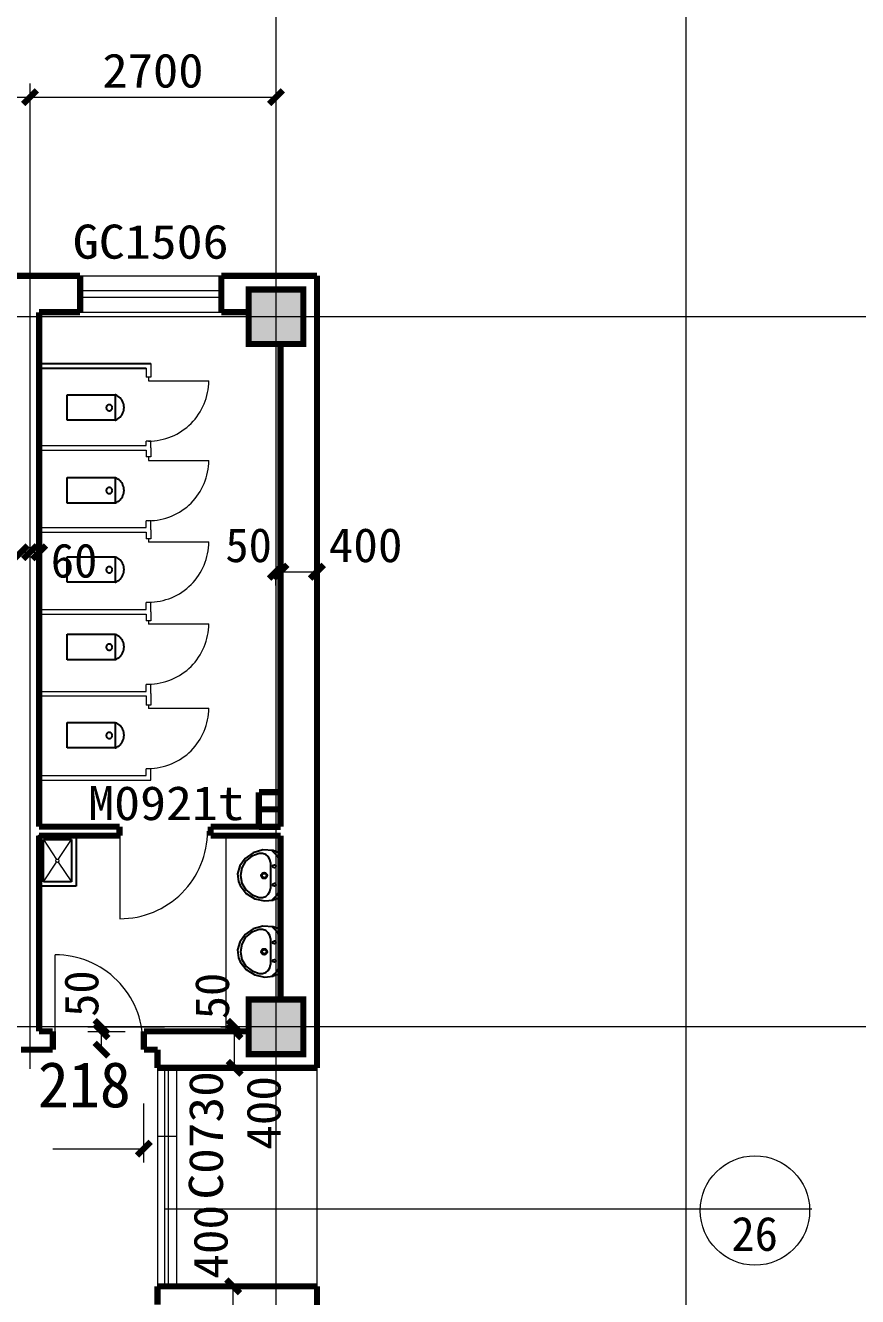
# Model space of a CAD drawing. Extents: x -307567 to 704339, y -10277 to 165507.
# Drawn here: x -26278 to -17144, y 131218 to 145180 of the extents above; entities that cross this region are included whole.
import ezdxf
from ezdxf.enums import TextEntityAlignment as Align

# ---------------------------------------------------------------- set-up
doc = ezdxf.new("R2010")
doc.units = 0
doc.header["$MEASUREMENT"] = 0
doc.layers.add('中文', color=4, linetype='CONTINUOUS')
doc.layers.add('我的', color=255, linetype='CONTINUOUS', lineweight=0)
doc.styles.get("Standard").update_dxf_attribs({"font": 'txt', "height": 3})

msp = doc.modelspace()

# ---------------------------------------------------------------- linework, layer by layer
at = {"layer": '中文', "color": 0}
for p, q in [((-26128.31296, 141465.96378), (-24903.30076, 141465.96378)), ((-26128.31296, 141415.96683), (-24953.32517, 141415.96683)), ((-25818.53513, 140843.30448), (-25818.53513, 141123.30936)), ((-25818.53513, 141123.30936), (-25294.63376, 141123.30936)), ((-25294.63376, 141123.30936), (-25294.63376, 140843.30448)), ((-25294.63376, 140843.30448), (-25818.53513, 140843.30448)), ((-25818.53513, 139933.30692), (-25818.53513, 140213.31181)), ((-25818.53513, 140213.31181), (-25294.63376, 140213.31181)), ((-25294.63376, 140213.31181), (-25294.63376, 139933.30692)), ((-25294.63376, 139933.30692), (-25818.53513, 139933.30692)), ((-25818.53513, 139063.30875), (-25818.53513, 139343.30448)), ((-25818.53513, 139343.30448), (-25294.63376, 139343.30448)), ((-25294.63376, 139343.30448), (-25294.63376, 139063.30875)), ((-25294.63376, 139063.30875), (-25818.53513, 139063.30875)), ((-25818.53513, 138213.3057), (-25818.53513, 138493.31058)), ((-25818.53513, 138493.31058), (-25294.63376, 138493.31058)), ((-25294.63376, 138493.31058), (-25294.63376, 138213.3057)), ((-25294.63376, 138213.3057), (-25818.53513, 138213.3057)), ((-25818.53513, 137243.30448), (-25818.53513, 137523.30936)), ((-25818.53513, 137523.30936), (-25294.63376, 137523.30936)), ((-25294.63376, 137523.30936), (-25294.63376, 137243.30448)), ((-25294.63376, 137243.30448), (-25818.53513, 137243.30448)), ((-26132.56101, 135724.66434), (-26132.56101, 136284.6558)), ((-26132.56101, 136284.6558), (-25722.58787, 136284.6558)), ((-25722.58787, 136284.6558), (-25722.58787, 135724.66434)), ((-26081.29148, 136238.00053), (-25773.78415, 136238.00053)), ((-26081.29148, 135771.32877), (-26081.29148, 136238.00053)), ((-25773.78415, 136238.00053), (-25773.78415, 135771.32877)), ((-23515.94724, 136058.75858), (-23572.78318, 136117.2974)), ((-23476.76267, 136085.65678), (-23560.25876, 136115.91496)), ((-23501.8115, 136024.2432), (-23501.8115, 135661.20914)), ((-23478.30076, 136083.29472), (-23478.30076, 135602.42313)), ((-23588.12742, 135985.74528), (-23588.12742, 135701.44657)), ((-25722.58787, 135724.66434), (-26132.56101, 135724.66434)), ((-25773.78415, 135771.32877), (-26081.29148, 135771.32877)), ((-23517.37546, 135625.2747), (-23577.61716, 135567.93522)), ((-23476.76267, 135601.91959), (-23560.25876, 135571.66142)), ((-23515.94724, 135222.7631), (-23572.78318, 135281.30192)), ((-23476.76267, 135249.67045), (-23560.25876, 135279.92863)), ((-23501.8115, 135188.25687), (-23501.8115, 134825.21366)), ((-23478.30076, 135247.29923), (-23478.30076, 134766.43681)), ((-23588.12742, 135149.74979), (-23588.12742, 134865.46024)), ((-23517.37546, 134789.28837), (-23577.61716, 134731.93974)), ((-23476.76267, 134765.92411), (-23560.25876, 134735.66593))]:
    msp.add_line(p, q, dxfattribs=at)
for points in [[(-25294.63376, 140843.30448), (-25288.07859, 140845.84049), (-25274.85837, 140852.08439), (-25262.33396, 140859.59171), (-25250.61521, 140868.28922), (-25239.77537, 140878.09452), (-25229.99753, 140888.91605), (-25221.28171, 140900.64396), (-25213.81101, 140913.16837), (-25207.5488, 140926.37028), (-25202.60496, 140940.11234), (-25199.08933, 140954.27555), (-25196.92869, 140968.72257), (-25196.23288, 140983.30692), (-25196.92869, 140997.89127), (-25199.08933, 141012.33829), (-25202.60496, 141026.5015), (-25207.5488, 141040.24357), (-25213.81101, 141053.44547), (-25221.28171, 141065.96989), (-25229.99753, 141077.69779), (-25239.77537, 141088.51933), (-25250.61521, 141098.32462), (-25262.33396, 141107.03129), (-25274.85837, 141114.53861), (-25288.07859, 141120.77335), (-25294.63376, 141123.30936)], [(-25324.44333, 140980.97233), (-25324.58982, 140984.24992), (-25325.10251, 140987.50004), (-25325.87156, 140990.69523), (-25327.00681, 140993.78056), (-25328.39841, 140996.74686), (-25330.08298, 140999.56669), (-25332.06052, 141002.20341), (-25334.25779, 141004.63871), (-25336.67478, 141006.84513), (-25339.3115, 141008.80436), (-25342.13132, 141010.48893), (-25345.09763, 141011.89884), (-25348.21042, 141013.00663), (-25351.39646, 141013.80314), (-25354.61912, 141014.27921), (-25357.91501, 141014.44401), (-25361.21091, 141014.27921), (-25364.43357, 141013.80314), (-25367.6196, 141013.00663), (-25370.7324, 141011.89884), (-25373.69871, 141010.48893), (-25376.51853, 141008.80436), (-25379.15525, 141006.84513), (-25381.57224, 141004.63871), (-25383.80613, 141002.20341), (-25385.74704, 140999.56669), (-25387.43162, 140996.74686), (-25388.82322, 140993.78056), (-25389.95847, 140990.69523), (-25390.76413, 140987.50004), (-25391.24021, 140984.24992), (-25391.38669, 140980.97233), (-25391.24021, 140977.69474), (-25390.76413, 140974.44462), (-25389.95847, 140971.25858), (-25388.82322, 140968.1641), (-25387.43162, 140965.19779), (-25385.74704, 140962.37797), (-25383.80613, 140959.74125), (-25381.57224, 140957.30595), (-25379.15525, 140955.09953), (-25376.51853, 140953.1403), (-25373.69871, 140951.45573), (-25370.7324, 140950.05497), (-25367.6196, 140948.93803), (-25364.43357, 140948.14152), (-25361.21091, 140947.66544), (-25357.91501, 140947.50065), (-25354.61912, 140947.66544), (-25351.39646, 140948.14152), (-25348.21042, 140948.93803), (-25345.09763, 140950.05497), (-25342.13132, 140951.45573), (-25339.3115, 140953.1403), (-25336.67478, 140955.09953), (-25334.25779, 140957.30595), (-25332.06052, 140959.74125), (-25330.08298, 140962.37797), (-25328.39841, 140965.19779), (-25327.00681, 140968.1641), (-25325.87156, 140971.25858), (-25325.10251, 140974.44462), (-25324.58982, 140977.69474), (-25324.44333, 140980.97233)], [(-25294.63376, 139933.30692), (-25288.07859, 139935.84293), (-25274.85837, 139942.07767), (-25262.33396, 139949.59415), (-25250.61521, 139958.29166), (-25239.77537, 139968.09696), (-25229.99753, 139978.9185), (-25221.28171, 139990.6464), (-25213.81101, 140003.17081), (-25207.5488, 140016.37272), (-25202.60496, 140030.11478), (-25199.08933, 140044.27799), (-25196.92869, 140058.72501), (-25196.23288, 140073.30936), (-25196.92869, 140087.89371), (-25199.08933, 140102.34074), (-25202.60496, 140116.50394), (-25207.5488, 140130.24601), (-25213.81101, 140143.44791), (-25221.28171, 140155.97233), (-25229.99753, 140167.70023), (-25239.77537, 140178.52177), (-25250.61521, 140188.32706), (-25262.33396, 140197.02457), (-25274.85837, 140204.5319), (-25288.07859, 140210.77579), (-25294.63376, 140213.31181)], [(-25324.44333, 140070.97477), (-25324.58982, 140074.25236), (-25325.10251, 140077.50248), (-25325.87156, 140080.68851), (-25327.00681, 140083.77384), (-25328.39841, 140086.74931), (-25330.08298, 140089.56913), (-25332.06052, 140092.20585), (-25334.25779, 140094.64115), (-25336.67478, 140096.84757), (-25339.3115, 140098.79765), (-25342.13132, 140100.49137), (-25345.09763, 140101.89213), (-25348.21042, 140102.99992), (-25351.39646, 140103.79642), (-25354.61912, 140104.28165), (-25357.91501, 140104.43729), (-25361.21091, 140104.28165), (-25364.43357, 140103.79642), (-25367.6196, 140102.99992), (-25370.7324, 140101.89213), (-25373.69871, 140100.49137), (-25376.51853, 140098.79765), (-25379.15525, 140096.84757), (-25381.57224, 140094.64115), (-25383.80613, 140092.20585), (-25385.74704, 140089.56913), (-25387.43162, 140086.74931), (-25388.82322, 140083.77384), (-25389.95847, 140080.68851), (-25390.76413, 140077.50248), (-25391.24021, 140074.25236), (-25391.38669, 140070.97477), (-25391.24021, 140067.68803), (-25390.76413, 140064.4379), (-25389.95847, 140061.25187), (-25388.82322, 140058.16654), (-25387.43162, 140055.20023), (-25385.74704, 140052.38041), (-25383.80613, 140049.73454), (-25381.57224, 140047.30839), (-25379.15525, 140045.10197), (-25376.51853, 140043.14274), (-25373.69871, 140041.45817), (-25370.7324, 140040.04826), (-25367.6196, 140038.94047), (-25364.43357, 140038.14396), (-25361.21091, 140037.66788), (-25357.91501, 140037.50309), (-25354.61912, 140037.66788), (-25351.39646, 140038.14396), (-25348.21042, 140038.94047), (-25345.09763, 140040.04826), (-25342.13132, 140041.45817), (-25339.3115, 140043.14274), (-25336.67478, 140045.10197), (-25334.25779, 140047.30839), (-25332.06052, 140049.73454), (-25330.08298, 140052.38041), (-25328.39841, 140055.20023), (-25327.00681, 140058.16654), (-25325.87156, 140061.25187), (-25325.10251, 140064.4379), (-25324.58982, 140067.68803), (-25324.44333, 140070.97477)], [(-25324.44333, 139200.9766), (-25324.58982, 139204.25419), (-25325.10251, 139207.50431), (-25325.87156, 139210.69035), (-25327.00681, 139213.77567), (-25328.39841, 139216.74198), (-25330.08298, 139219.57096), (-25332.06052, 139222.20768), (-25334.25779, 139224.63383), (-25336.67478, 139226.8494), (-25339.3115, 139228.79948), (-25342.13132, 139230.48405), (-25345.09763, 139231.89396), (-25348.21042, 139233.00175), (-25351.39646, 139233.79826), (-25354.61912, 139234.27433), (-25357.91501, 139234.43913), (-25361.21091, 139234.27433), (-25364.43357, 139233.79826), (-25367.6196, 139233.00175), (-25370.7324, 139231.89396), (-25373.69871, 139230.48405), (-25376.51853, 139228.79948), (-25379.15525, 139226.8494), (-25381.57224, 139224.63383), (-25383.80613, 139222.20768), (-25385.74704, 139219.57096), (-25387.43162, 139216.74198), (-25388.82322, 139213.77567), (-25389.95847, 139210.69035), (-25390.76413, 139207.50431), (-25391.24021, 139204.25419), (-25391.38669, 139200.9766), (-25391.24021, 139197.68986), (-25390.76413, 139194.43974), (-25389.95847, 139191.2537), (-25388.82322, 139188.16837), (-25387.43162, 139185.20206), (-25385.74704, 139182.38224), (-25383.80613, 139179.73637), (-25381.57224, 139177.31022), (-25379.15525, 139175.09464), (-25376.51853, 139173.14457), (-25373.69871, 139171.46), (-25370.7324, 139170.05009), (-25367.6196, 139168.9423), (-25364.43357, 139168.14579), (-25361.21091, 139167.66972), (-25357.91501, 139167.50492), (-25354.61912, 139167.66972), (-25351.39646, 139168.14579), (-25348.21042, 139168.9423), (-25345.09763, 139170.05009), (-25342.13132, 139171.46), (-25339.3115, 139173.14457), (-25336.67478, 139175.09464), (-25334.25779, 139177.31022), (-25332.06052, 139179.73637), (-25330.08298, 139182.38224), (-25328.39841, 139185.20206), (-25327.00681, 139188.16837), (-25325.87156, 139191.2537), (-25325.10251, 139194.43974), (-25324.58982, 139197.68986), (-25324.44333, 139200.9766)], [(-25294.63376, 139063.30875), (-25288.07859, 139065.83561), (-25274.85837, 139072.07951), (-25262.33396, 139079.58683), (-25250.61521, 139088.2935), (-25239.77537, 139098.09879), (-25229.99753, 139108.92033), (-25221.28171, 139120.64823), (-25213.81101, 139133.17265), (-25207.5488, 139146.37455), (-25202.60496, 139160.11662), (-25199.08933, 139174.27982), (-25196.92869, 139188.72684), (-25196.23288, 139203.3112), (-25196.92869, 139217.89555), (-25199.08933, 139232.34257), (-25202.60496, 139246.50578), (-25207.5488, 139260.24784), (-25213.81101, 139273.44975), (-25221.28171, 139285.97416), (-25229.99753, 139297.70206), (-25239.77537, 139308.5236), (-25250.61521, 139318.3289), (-25262.33396, 139327.02641), (-25274.85837, 139334.53373), (-25288.07859, 139340.77763), (-25294.63376, 139343.30448)], [(-25324.44333, 138350.97355), (-25324.58982, 138354.25114), (-25325.10251, 138357.50126), (-25325.87156, 138360.68729), (-25327.00681, 138363.78178), (-25328.39841, 138366.74808), (-25330.08298, 138369.56791), (-25332.06052, 138372.20463), (-25334.25779, 138374.63993), (-25336.67478, 138376.84635), (-25339.3115, 138378.79642), (-25342.13132, 138380.49015), (-25345.09763, 138381.89091), (-25348.21042, 138383.00785), (-25351.39646, 138383.80436), (-25354.61912, 138384.28043), (-25357.91501, 138384.44523), (-25361.21091, 138384.28043), (-25364.43357, 138383.80436), (-25367.6196, 138383.00785), (-25370.7324, 138381.89091), (-25373.69871, 138380.49015), (-25376.51853, 138378.79642), (-25379.15525, 138376.84635), (-25381.57224, 138374.63993), (-25383.80613, 138372.20463), (-25385.74704, 138369.56791), (-25387.43162, 138366.74808), (-25388.82322, 138363.78178), (-25389.95847, 138360.68729), (-25390.76413, 138357.50126), (-25391.24021, 138354.25114), (-25391.38669, 138350.97355), (-25391.24021, 138347.69596), (-25390.76413, 138344.44584), (-25389.95847, 138341.25065), (-25388.82322, 138338.16532), (-25387.43162, 138335.19901), (-25385.74704, 138332.37919), (-25383.80613, 138329.74247), (-25381.57224, 138327.30717), (-25379.15525, 138325.10075), (-25376.51853, 138323.14152), (-25373.69871, 138321.45695), (-25370.7324, 138320.04704), (-25367.6196, 138318.93925), (-25364.43357, 138318.14274), (-25361.21091, 138317.66666), (-25357.91501, 138317.50187), (-25354.61912, 138317.66666), (-25351.39646, 138318.14274), (-25348.21042, 138318.93925), (-25345.09763, 138320.04704), (-25342.13132, 138321.45695), (-25339.3115, 138323.14152), (-25336.67478, 138325.10075), (-25334.25779, 138327.30717), (-25332.06052, 138329.74247), (-25330.08298, 138332.37919), (-25328.39841, 138335.19901), (-25327.00681, 138338.16532), (-25325.87156, 138341.25065), (-25325.10251, 138344.44584), (-25324.58982, 138347.69596), (-25324.44333, 138350.97355)], [(-25294.63376, 138213.3057), (-25288.07859, 138215.84171), (-25274.85837, 138222.08561), (-25262.33396, 138229.59293), (-25250.61521, 138238.29044), (-25239.77537, 138248.09574), (-25229.99753, 138258.91727), (-25221.28171, 138270.64518), (-25213.81101, 138283.16959), (-25207.5488, 138296.3715), (-25202.60496, 138310.11356), (-25199.08933, 138324.27677), (-25196.92869, 138338.72379), (-25196.23288, 138353.30814), (-25196.92869, 138367.89249), (-25199.08933, 138382.33952), (-25202.60496, 138396.50272), (-25207.5488, 138410.24479), (-25213.81101, 138423.44669), (-25221.28171, 138435.97111), (-25229.99753, 138447.69901), (-25239.77537, 138458.52055), (-25250.61521, 138468.32584), (-25262.33396, 138477.02335), (-25274.85837, 138484.53983), (-25288.07859, 138490.77457), (-25294.63376, 138493.31058)], [(-25324.44333, 137380.97233), (-25324.58982, 137384.24992), (-25325.10251, 137387.50004), (-25325.87156, 137390.69523), (-25327.00681, 137393.78056), (-25328.39841, 137396.74686), (-25330.08298, 137399.56669), (-25332.06052, 137402.20341), (-25334.25779, 137404.63871), (-25336.67478, 137406.84513), (-25339.3115, 137408.80436), (-25342.13132, 137410.48893), (-25345.09763, 137411.89884), (-25348.21042, 137413.00663), (-25351.39646, 137413.80314), (-25354.61912, 137414.27921), (-25357.91501, 137414.44401), (-25361.21091, 137414.27921), (-25364.43357, 137413.80314), (-25367.6196, 137413.00663), (-25370.7324, 137411.89884), (-25373.69871, 137410.48893), (-25376.51853, 137408.80436), (-25379.15525, 137406.84513), (-25381.57224, 137404.63871), (-25383.80613, 137402.20341), (-25385.74704, 137399.56669), (-25387.43162, 137396.74686), (-25388.82322, 137393.78056), (-25389.95847, 137390.69523), (-25390.76413, 137387.50004), (-25391.24021, 137384.24992), (-25391.38669, 137380.97233), (-25391.24021, 137377.69474), (-25390.76413, 137374.44462), (-25389.95847, 137371.25858), (-25388.82322, 137368.1641), (-25387.43162, 137365.19779), (-25385.74704, 137362.37797), (-25383.80613, 137359.74125), (-25381.57224, 137357.30595), (-25379.15525, 137355.09953), (-25376.51853, 137353.1403), (-25373.69871, 137351.45573), (-25370.7324, 137350.05497), (-25367.6196, 137348.93803), (-25364.43357, 137348.14152), (-25361.21091, 137347.66544), (-25357.91501, 137347.50065), (-25354.61912, 137347.66544), (-25351.39646, 137348.14152), (-25348.21042, 137348.93803), (-25345.09763, 137350.05497), (-25342.13132, 137351.45573), (-25339.3115, 137353.1403), (-25336.67478, 137355.09953), (-25334.25779, 137357.30595), (-25332.06052, 137359.74125), (-25330.08298, 137362.37797), (-25328.39841, 137365.19779), (-25327.00681, 137368.1641), (-25325.87156, 137371.25858), (-25325.10251, 137374.44462), (-25324.58982, 137377.69474), (-25324.44333, 137380.97233)], [(-25294.63376, 137243.30448), (-25288.07859, 137245.84049), (-25274.85837, 137252.08439), (-25262.33396, 137259.59171), (-25250.61521, 137268.28922), (-25239.77537, 137278.09452), (-25229.99753, 137288.91605), (-25221.28171, 137300.64396), (-25213.81101, 137313.16837), (-25207.5488, 137326.37028), (-25202.60496, 137340.11234), (-25199.08933, 137354.27555), (-25196.92869, 137368.72257), (-25196.23288, 137383.30692), (-25196.92869, 137397.89127), (-25199.08933, 137412.33829), (-25202.60496, 137426.5015), (-25207.5488, 137440.24357), (-25213.81101, 137453.44547), (-25221.28171, 137465.96989), (-25229.99753, 137477.69779), (-25239.77537, 137488.51933), (-25250.61521, 137498.32462), (-25262.33396, 137507.03129), (-25274.85837, 137514.53861), (-25288.07859, 137520.77335), (-25294.63376, 137523.30936)], [(-23560.25876, 136115.91496), (-23671.29392, 136123.10184), (-23778.22751, 136093.12748), (-23868.05906, 136029.61735), (-23926.65281, 135947.35722)], [(-23711.61374, 136084.89689), (-23794.19431, 136054.95914), (-23861.17429, 135999.52396), (-23904.53367, 135925.28385), (-23918.999, 135841.20182), (-23902.81247, 135757.39445), (-23857.98826, 135683.98746), (-23789.87302, 135629.84318), (-23711.61374, 135602.29496)], [(-23588.12742, 135985.74528), (-23594.42624, 136020.24235), (-23612.55369, 136050.57377), (-23640.31247, 136073.09574), (-23674.37009, 136085.07084), (-23710.58835, 136085.07084), (-23711.61374, 136084.89689)], [(-23501.8115, 136024.2432), (-23504.96091, 136041.49174), (-23514.04294, 136056.66203), (-23515.94724, 136058.75858)], [(-23926.65281, 135947.35722), (-23948.91843, 135862.39628), (-23939.72654, 135775.21976), (-23922.25828, 135731.52164)], [(-23922.25828, 135731.52164), (-23855.16843, 135645.66349), (-23761.74802, 135587.1796), (-23653.23972, 135563.10123), (-23560.25876, 135571.66142)], [(-23711.61374, 135602.29496), (-23675.35886, 135601.95621), (-23641.19138, 135613.60172), (-23613.21287, 135635.86735), (-23594.79246, 135666.02482), (-23588.12742, 135700.4578), (-23588.12742, 135701.44657)], [(-23517.37546, 135625.2747), (-23506.86521, 135639.53861), (-23502.06785, 135656.43009), (-23501.8115, 135661.20914)], [(-23560.25876, 135279.92863), (-23671.29392, 135287.10636), (-23778.22751, 135257.14115), (-23868.05906, 135193.62186), (-23926.65281, 135111.36173)], [(-23711.61374, 135248.90141), (-23794.19431, 135218.96366), (-23861.17429, 135163.53764), (-23904.53367, 135089.29752), (-23918.999, 135005.20634), (-23902.81247, 134921.39896), (-23857.98826, 134847.99198), (-23789.87302, 134793.84769), (-23711.61374, 134766.29948)], [(-23588.12742, 135149.74979), (-23594.42624, 135184.25602), (-23612.55369, 135214.57829), (-23640.31247, 135237.10941), (-23674.37009, 135249.07536), (-23710.58835, 135249.07536), (-23711.61374, 135248.90141)], [(-23501.8115, 135188.25687), (-23504.96091, 135205.50541), (-23514.04294, 135220.66654), (-23515.94724, 135222.7631)], [(-23926.65281, 135111.36173), (-23948.91843, 135026.40079), (-23939.72654, 134939.23344), (-23922.25828, 134895.52616)], [(-23922.25828, 134895.52616), (-23855.16843, 134809.67716), (-23761.74802, 134751.18412), (-23653.23972, 134727.10575), (-23560.25876, 134735.66593)], [(-23711.61374, 134766.29948), (-23675.35886, 134765.96073), (-23641.19138, 134777.61539), (-23613.21287, 134799.87186), (-23594.79246, 134830.03849), (-23588.12742, 134864.46232), (-23588.12742, 134865.46024)], [(-23517.37546, 134789.28837), (-23506.86521, 134803.54313), (-23502.06785, 134820.43461), (-23501.8115, 134825.21366)]]:
    msp.add_lwpolyline(points, dxfattribs=at)
at = {"layer": '中文', "color": 0, "const_width": 67.5}
for points in [[(-25978.31296, 134129.9622), (-25978.31296, 133929.96525)], [(-24978.30076, 134129.9622), (-24978.30076, 133929.96525)]]:
    msp.add_lwpolyline(points, dxfattribs=at)
at = {"layer": '中文', "color": 0}
for centre, radius in [((-23657.45115, 135841.80607), 33.17969), ((-23657.45115, 135841.80607), 23.58594), ((-23546.01316, 135943.54862), 16.3125), ((-23546.01316, 135741.54667), 16.02344), ((-23657.45115, 135005.81974), 33.17969), ((-23657.45115, 135005.81974), 23.58594), ((-23546.01316, 135107.56229), 16.3125), ((-23546.01316, 134905.56034), 16.02344)]:
    msp.add_circle(centre, radius, dxfattribs=at)
at = {"layer": '我的', "color": 0}
for p, q in [((-23528.33662, 147990.48999), (-23528.33662, 95170.08149)), ((-19028.35912, 147990.48999), (-19028.35912, 95170.08149)), ((-26228.32312, 144542.05448), (-26228.32312, 133718.69856)), ((-23528.33662, 144542.05448), (-23528.33662, 133718.69856)), ((-29228.30812, 144392.05523), (-26228.32312, 144392.05523)), ((-26228.32312, 144392.05523), (-23528.33662, 144392.05523)), ((-25678.31366, 142429.96177), (-24128.33362, 142429.96177)), ((-25678.31366, 142269.95585), (-24128.33362, 142269.95585)), ((-25678.31366, 142194.58086), (-24128.33362, 142194.58086)), ((-25678.31366, 142029.96071), (-24128.33362, 142029.96071)), ((-5920.96616, 141979.96402), (-79811.30716, 141979.95486)), ((-26128.31141, 141465.96207), (-24903.30533, 141465.96207)), ((-24903.30533, 141465.96207), (-24903.30533, 141314.9649)), ((-26128.31141, 141415.96537), (-24953.3295, 141415.96537)), ((-24953.3295, 141415.96537), (-24953.3295, 141314.9649)), ((-24903.30533, 141314.9649), (-24953.3295, 141314.9649)), ((-24928.31741, 141314.46136), (-24928.31741, 141276.96155)), ((-24928.31741, 141276.46717), (-24265.80852, 141276.46717)), ((-25818.53513, 140843.30588), (-25818.53513, 141123.30936)), ((-25818.53513, 141123.30936), (-25294.63638, 141123.30936)), ((-25294.63638, 141123.30936), (-25294.63638, 140843.30588)), ((-25294.63638, 140843.30588), (-25818.53513, 140843.30588)), ((-24953.3295, 140564.96865), (-24953.3295, 140614.96535)), ((-24903.30533, 140614.96535), (-24953.3295, 140614.96535)), ((-24903.30533, 140539.96572), (-24903.30533, 140614.96535)), ((-26128.31141, 140564.95949), (-24953.3295, 140564.95949)), ((-26128.31141, 140514.97195), (-24953.3295, 140514.97195)), ((-24953.3295, 140514.97195), (-24953.3295, 140439.97233)), ((-24903.30533, 140539.96572), (-24903.30533, 140439.97233)), ((-24903.30533, 140439.97233), (-24953.3295, 140439.97233)), ((-24928.31741, 140438.47087), (-24928.31741, 140400.97106)), ((-24928.31741, 140402.47251), (-24265.80852, 140402.47251)), ((-25818.53513, 139933.31287), (-25818.53513, 140213.31636)), ((-25818.53513, 140213.31636), (-25294.63638, 140213.31636)), ((-25294.63638, 140213.31636), (-25294.63638, 139933.31287)), ((-25294.63638, 139933.31287), (-25818.53513, 139933.31287)), ((-26128.31141, 139664.98231), (-24953.3295, 139664.98231)), ((-24953.3295, 139664.97315), (-24953.3295, 139739.97278)), ((-24903.30533, 139739.97278), (-24953.3295, 139739.97278)), ((-24903.30533, 139639.97022), (-24903.30533, 139739.97278)), ((-24903.30533, 139639.97022), (-24903.30533, 139539.97683)), ((-26228.32312, 139542.79664), (-26228.32312, 138947.22161)), ((-26128.31141, 139614.97645), (-24953.3295, 139614.97645)), ((-26128.31141, 139542.79664), (-26128.31141, 138947.22161)), ((-24953.3295, 139614.97645), (-24953.3295, 139539.97683)), ((-24903.30533, 139539.97683), (-24953.3295, 139539.97683)), ((-24928.31741, 139542.4762), (-24928.31741, 139504.97639)), ((-24928.31741, 139506.46869), (-24265.80852, 139506.46869)), ((-26328.29821, 139392.79739), (-26228.32312, 139392.79739)), ((-26228.32312, 139392.79739), (-26128.31141, 139392.79739)), ((-25818.53513, 139063.31905), (-25818.53513, 139343.31338)), ((-25818.53513, 139343.31338), (-25294.63638, 139343.31338)), ((-25294.63638, 139343.31338), (-25294.63638, 139063.31905)), ((-23528.33662, 139029.44471), (-23528.33662, 139179.45312)), ((-23528.33662, 139179.44396), (-23478.31246, 139179.44396)), ((-23478.31246, 139029.44471), (-23478.31246, 139179.45312)), ((-23478.31246, 139179.44396), (-23078.33887, 139179.44396)), ((-23078.33887, 139029.44471), (-23078.33887, 139179.45312)), ((-25294.63638, 139063.31905), (-25818.53513, 139063.31905)), ((-24953.3295, 138764.97765), (-24953.3295, 138839.97728)), ((-24903.30533, 138839.97728), (-24953.3295, 138839.97728)), ((-24903.30533, 138739.97472), (-24903.30533, 138839.97728)), ((-26128.31141, 138764.96849), (-24953.3295, 138764.96849)), ((-26128.31141, 138714.98095), (-24953.3295, 138714.98095)), ((-24953.3295, 138714.98095), (-24953.3295, 138639.98133)), ((-24903.30533, 138739.97472), (-24903.30533, 138639.98133)), ((-24903.30533, 138639.98133), (-24953.3295, 138639.98133)), ((-24928.31741, 138640.47571), (-24928.31741, 138602.9759)), ((-24928.31741, 138607.48027), (-24265.80852, 138607.48027)), ((-25818.53513, 138213.32025), (-25818.53513, 138493.32373)), ((-25818.53513, 138493.32373), (-25294.63638, 138493.32373)), ((-25294.63638, 138493.32373), (-25294.63638, 138213.32025)), ((-25294.63638, 138213.32025), (-25818.53513, 138213.32025)), ((-26128.31141, 137864.99131), (-24953.3295, 137864.99131)), ((-26128.31141, 137814.98545), (-24953.3295, 137814.98545)), ((-24953.3295, 137864.98215), (-24953.3295, 137939.98178)), ((-24903.30533, 137939.98178), (-24953.3295, 137939.98178)), ((-24953.3295, 137814.98545), (-24953.3295, 137714.9829)), ((-24903.30533, 137839.97922), (-24903.30533, 137939.98178)), ((-24903.30533, 137839.97922), (-24903.30533, 137714.9829)), ((-24903.30533, 137714.9829), (-24953.3295, 137714.9829)), ((-24928.31741, 137715.48644), (-24928.31741, 137677.98663)), ((-24928.31741, 137681.48392), (-24265.80852, 137681.48392)), ((-25818.53513, 137243.32388), (-25818.53513, 137523.32736)), ((-25818.53513, 137523.32736), (-25294.63638, 137523.32736)), ((-25294.63638, 137523.32736), (-25294.63638, 137243.32388)), ((-25294.63638, 137243.32388), (-25818.53513, 137243.32388)), ((-24953.3295, 136939.98372), (-24953.3295, 137014.98335)), ((-24903.30533, 137014.98335), (-24953.3295, 137014.98335)), ((-24903.30533, 136889.98703), (-24903.30533, 137014.98335)), ((-26128.31141, 136939.97457), (-24953.3295, 136939.99288)), ((-26128.31141, 136889.97787), (-24903.30533, 136889.97787)), ((-26132.55944, 135724.69134), (-26132.55944, 136284.67999)), ((-26132.55944, 136284.67999), (-25722.58834, 136284.67999)), ((-25722.58834, 136284.67999), (-25722.58834, 135724.69134)), ((-25241.53606, 136330.52022), (-25241.53606, 135368.02198)), ((-24078.30946, 136279.99252), (-24078.30946, 134129.99716)), ((-26081.29016, 136238.02495), (-25773.78438, 136238.02495)), ((-26081.29016, 135771.35553), (-26081.29016, 136238.02495)), ((-26081.29016, 136238.02495), (-25937.18688, 136019.3615)), ((-25917.88766, 136019.3615), (-25773.78438, 136238.02495)), ((-25773.78438, 136238.02495), (-25773.78438, 135771.35553)), ((-23515.95875, 136058.78391), (-23572.79441, 136117.32243)), ((-23476.77438, 136085.68196), (-23560.27005, 136115.93999)), ((-23501.82308, 136024.2687), (-23501.82308, 135661.23645)), ((-23478.31246, 136083.31992), (-23478.31246, 135602.45074)), ((-26081.29016, 135771.35553), (-25937.18688, 135990.02815)), ((-25917.88766, 135990.02815), (-25773.78438, 135771.35553)), ((-23588.13857, 135985.77097), (-23588.13857, 135701.47368)), ((-25722.58834, 135724.69134), (-26132.55944, 135724.69134)), ((-25773.78438, 135771.35553), (-26081.29016, 135771.35553)), ((-23517.38697, 135625.30219), (-23577.62837, 135567.963)), ((-23476.77438, 135601.9472), (-23560.27005, 135571.68917)), ((-23515.95875, 135222.7926), (-23572.79441, 135281.33113)), ((-23476.77438, 135249.69982), (-23560.27005, 135279.95784)), ((-23501.82308, 135188.28655), (-23501.82308, 134825.24515)), ((-23478.31246, 135247.32861), (-23478.31246, 134766.46859)), ((-23588.13857, 135149.77966), (-23588.13857, 134865.49153)), ((-25952.38456, 134009.46859), (-25952.38456, 134971.96683)), ((-23517.38697, 134789.32004), (-23577.62837, 134731.97169)), ((-23476.77438, 134765.9559), (-23560.27005, 134735.69787)), ((-5920.96616, 134180.00302), (-79811.30716, 134179.99386)), ((-25593.7926, 134180.00302), (-25185.13986, 134180.00302)), ((-25443.79335, 134129.99716), (-25443.79335, 134180.00302)), ((-25426.28856, 134180.00302), (-24750.44965, 134180.00302)), ((-24132.91123, 134180.00302), (-23982.91198, 134180.00302)), ((-23982.91198, 134129.99716), (-23982.91198, 134180.00302)), ((-25593.7926, 134129.99716), (-25185.13986, 134129.99716)), ((-25444.08632, 133929.55261), (-25443.79335, 134129.99716)), ((-24132.91123, 134129.99716), (-23982.91198, 134129.99716)), ((-23982.91198, 133730.00527), (-23982.91198, 134129.99716)), ((-24828.30571, 133730.00527), (-24828.30571, 131330.01727)), ((-24747.08053, 133030.00571), (-24747.08053, 133730.00527)), ((-24709.58071, 133030.00571), (-24709.58071, 133730.00527)), ((-24618.32141, 133730.00527), (-24618.32141, 131330.01727)), ((-24132.91123, 133730.00527), (-23982.91198, 133730.00527)), ((-23078.33887, 133730.00527), (-23078.33887, 131330.01727)), ((-24978.30496, 132692.03133), (-24978.30496, 133337.80447)), ((-24828.30571, 132978.91954), (-24618.32141, 132978.91954)), ((-24747.08053, 131330.01727), (-24747.08053, 133030.00571)), ((-24709.58071, 131330.01727), (-24709.58071, 133030.00571)), ((-25978.31216, 132842.03058), (-24978.30496, 132842.03058)), ((-24747.08053, 132180.00691), (-17645.11408, 132180.00691)), ((-24149.09768, 131330.01727), (-23999.09843, 131330.01727)), ((-23999.09843, 130930.01621), (-23999.09843, 131330.01727))]:
    msp.add_line(p, q, dxfattribs=at)
at = {"layer": '我的', "color": 0, "const_width": 67.49966}
for points in [[(-26303.32275, 144317.0556), (-26153.3235, 144467.05485)], [(-23603.33625, 144317.0556), (-23453.337, 144467.05485)], [(-26228.32312, 142429.96177), (-26778.29596, 142429.96177)], [(-26228.32312, 142429.96177), (-25678.31366, 142429.96177)], [(-25678.31366, 142029.96071), (-25678.31366, 142429.96177)], [(-23078.33887, 142429.97092), (-24128.33362, 142429.96177)], [(-24128.33362, 142029.96071), (-24128.33362, 142429.96177)], [(-23078.33887, 136279.99252), (-23078.33887, 142429.96177)], [(-23828.33512, 142279.96252), (-23828.33512, 141679.96552), (-23228.33812, 141679.96552), (-23228.33812, 142279.96252), (-23828.33512, 142279.96252), (-23828.33512, 141679.96552)], [(-26128.31141, 142029.96071), (-25678.31366, 142029.96071)], [(-26128.31141, 140514.97195), (-26128.31141, 142029.96071)], [(-23828.33512, 142029.96987), (-24128.33362, 142029.96071)], [(-23478.31246, 136379.98591), (-23478.31246, 141679.96552)], [(-26128.31141, 139639.97022), (-26128.31141, 140539.96572)], [(-26128.31141, 138739.97472), (-26128.31141, 139639.97022)], [(-26403.29783, 139317.79776), (-26253.29858, 139467.79701)], [(-26303.32275, 139317.79776), (-26153.3235, 139467.79701)], [(-26203.31104, 139317.79776), (-26053.31179, 139467.79701)], [(-23603.33625, 139104.44434), (-23453.337, 139254.44359)], [(-23553.31208, 139104.44434), (-23403.31283, 139254.44359)], [(-23153.3385, 139104.44434), (-23003.33925, 139254.44359)], [(-26128.31141, 137839.97922), (-26128.31141, 138739.97472)], [(-26128.31141, 136379.98591), (-26128.31141, 138404.97579)], [(-26128.31141, 137589.98658), (-26128.31141, 137839.97922)], [(-26128.31141, 136939.98372), (-26128.31141, 137589.98658)], [(-23715.8723, 136377.42245), (-23715.8723, 136757.38271)], [(-23715.8723, 136757.38271), (-23477.65328, 136757.38271)], [(-23477.65328, 136757.38271), (-23477.65328, 136377.42245)], [(-23477.65328, 136569.41673), (-23715.8723, 136569.41673)], [(-26128.31141, 136379.98591), (-25245.30802, 136379.98591)], [(-25245.30802, 136279.99252), (-25245.30802, 136379.98591)], [(-23478.31246, 136379.98591), (-24245.30081, 136379.98591)], [(-24245.30081, 136279.99252), (-24245.30081, 136379.98591)], [(-26128.31141, 136179.98996), (-26128.31141, 136279.99252)], [(-26128.31141, 136279.99252), (-25245.30802, 136279.99252)], [(-23478.31246, 136279.99252), (-24245.30081, 136279.99252)], [(-23477.65328, 136377.42245), (-23715.8723, 136377.42245)], [(-23478.31246, 134480.00152), (-23478.31246, 136279.99252)], [(-23078.33887, 133730.00527), (-23078.33887, 136279.99252)], [(-26128.31141, 136179.98996), (-26128.31141, 134129.99716)], [(-23828.33512, 134480.00152), (-23828.33512, 133880.00452), (-23228.33812, 133880.00452), (-23228.33812, 134480.00152), (-23828.33512, 134480.00152), (-23828.33512, 133880.00452)], [(-26128.31141, 134129.99716), (-26128.31141, 134279.99641)], [(-25518.79298, 134255.00264), (-25368.79373, 134105.00339)], [(-25518.79298, 134204.99679), (-25368.79373, 134054.99754)], [(-24057.91161, 134255.00264), (-23907.91236, 134105.00339)], [(-24057.91161, 134204.99679), (-23907.91236, 134054.99754)], [(-26128.31141, 134129.99716), (-25978.31216, 134129.99716)], [(-25978.31216, 134129.99716), (-25978.31216, 133930.00121)], [(-24978.30496, 134129.99716), (-23828.33512, 134129.99716)], [(-24978.30496, 134129.99716), (-24978.30496, 133930.00121)], [(-26328.29821, 133930.00121), (-25978.31216, 133930.00121)], [(-25519.08594, 134004.55223), (-25369.08669, 133854.55298)], [(-24978.30496, 133930.00121), (-24828.30571, 133930.00121)], [(-24828.30571, 133930.00121), (-24828.30571, 133730.00527)], [(-24628.31891, 133730.00527), (-24828.30571, 133730.00527)], [(-24628.31891, 133730.00527), (-23078.33887, 133730.00527)], [(-24057.91161, 133805.00489), (-23907.91236, 133655.00564)], [(-25053.30458, 132767.03096), (-24903.30533, 132917.03021)], [(-24074.09805, 131405.01689), (-23924.0988, 131255.01764)], [(-24828.30571, 131130.01216), (-24828.30571, 131330.01727)], [(-24628.31891, 131330.01727), (-24828.30571, 131330.01727)], [(-24628.31891, 131330.01727), (-23078.33887, 131330.01727)], [(-23078.33887, 131330.01727), (-23078.33887, 130230.01666)]]:
    msp.add_lwpolyline(points, dxfattribs=at)
at = {"layer": '我的', "color": 0}
for points in [[(-25294.63638, 140843.30588), (-25288.08124, 140845.84188), (-25274.86109, 140852.08574), (-25262.33674, 140859.59303), (-25250.61805, 140868.2905), (-25239.77826, 140878.09575), (-25230.00048, 140888.91723), (-25221.2847, 140900.64507), (-25213.81403, 140913.16942), (-25207.55186, 140926.37126), (-25202.60803, 140940.11326), (-25199.09243, 140954.2764), (-25196.93179, 140968.72335), (-25196.236, 140983.30762), (-25196.93179, 140997.8919), (-25199.09243, 141012.33885), (-25202.60803, 141026.50199), (-25207.55186, 141040.24398), (-25213.81403, 141053.44582), (-25221.2847, 141065.97017), (-25230.00048, 141077.69802), (-25239.77826, 141088.5195), (-25250.61805, 141098.32475), (-25262.33674, 141107.03137), (-25274.86109, 141114.53866), (-25288.08124, 141120.77337), (-25294.63638, 141123.30936)], [(-25324.4458, 140980.97304), (-25324.59229, 140984.25061), (-25325.10498, 140987.50072), (-25325.87402, 140990.69589), (-25327.00927, 140993.7812), (-25328.40086, 140996.7475), (-25330.08542, 140999.56731), (-25332.06295, 141002.20401), (-25334.26021, 141004.6393), (-25336.67719, 141006.84571), (-25339.31389, 141008.80493), (-25342.1337, 141010.48949), (-25345.1, 141011.8994), (-25348.21278, 141013.00718), (-25351.39879, 141013.80369), (-25354.62143, 141014.27976), (-25357.91732, 141014.44455), (-25361.2132, 141014.27976), (-25364.43584, 141013.80369), (-25367.62186, 141013.00718), (-25370.73464, 141011.8994), (-25373.70093, 141010.48949), (-25376.52074, 141008.80493), (-25379.15744, 141006.84571), (-25381.57442, 141004.6393), (-25383.8083, 141002.20401), (-25385.74921, 140999.56731), (-25387.43377, 140996.7475), (-25388.82537, 140993.7812), (-25389.96061, 140990.69589), (-25390.76627, 140987.50072), (-25391.24235, 140984.25061), (-25391.38883, 140980.97304), (-25391.24235, 140977.69547), (-25390.76627, 140974.44536), (-25389.96061, 140971.25934), (-25388.82537, 140968.16488), (-25387.43377, 140965.19858), (-25385.74921, 140962.37877), (-25383.8083, 140959.74207), (-25381.57442, 140957.30678), (-25379.15744, 140955.10037), (-25376.52074, 140953.14115), (-25373.70093, 140951.45659), (-25370.73464, 140950.05584), (-25367.62186, 140948.9389), (-25364.43584, 140948.14239), (-25361.2132, 140947.66632), (-25357.91732, 140947.50153), (-25354.62143, 140947.66632), (-25351.39879, 140948.14239), (-25348.21278, 140948.9389), (-25345.1, 140950.05584), (-25342.1337, 140951.45659), (-25339.31389, 140953.14115), (-25336.67719, 140955.10037), (-25334.26021, 140957.30678), (-25332.06295, 140959.74207), (-25330.08542, 140962.37877), (-25328.40086, 140965.19858), (-25327.00927, 140968.16488), (-25325.87402, 140971.25934), (-25325.10498, 140974.44536), (-25324.59229, 140977.69547), (-25324.4458, 140980.97304)], [(-25294.63638, 139933.31287), (-25288.08124, 139935.84887), (-25274.86109, 139942.08358), (-25262.33674, 139949.60002), (-25250.61805, 139958.29749), (-25239.77826, 139968.10274), (-25230.00048, 139978.92422), (-25221.2847, 139990.65206), (-25213.81403, 140003.17642), (-25207.55186, 140016.37825), (-25202.60803, 140030.12025), (-25199.09243, 140044.28339), (-25196.93179, 140058.73034), (-25196.236, 140073.31461), (-25196.93179, 140087.89889), (-25199.09243, 140102.34584), (-25202.60803, 140116.50898), (-25207.55186, 140130.25098), (-25213.81403, 140143.45281), (-25221.2847, 140155.97716), (-25230.00048, 140167.70501), (-25239.77826, 140178.52649), (-25250.61805, 140188.33174), (-25262.33674, 140197.02921), (-25274.86109, 140204.53649), (-25288.08124, 140210.78036), (-25294.63638, 140213.31636)], [(-25324.4458, 140070.98003), (-25324.59229, 140074.2576), (-25325.10498, 140077.50771), (-25325.87402, 140080.69373), (-25327.00927, 140083.77904), (-25328.40086, 140086.75449), (-25330.08542, 140089.5743), (-25332.06295, 140092.211), (-25334.26021, 140094.64629), (-25336.67719, 140096.8527), (-25339.31389, 140098.80277), (-25342.1337, 140100.49649), (-25345.1, 140101.89724), (-25348.21278, 140103.00502), (-25351.39879, 140103.80152), (-25354.62143, 140104.28675), (-25357.91732, 140104.44239), (-25361.2132, 140104.28675), (-25364.43584, 140103.80152), (-25367.62186, 140103.00502), (-25370.73464, 140101.89724), (-25373.70093, 140100.49649), (-25376.52074, 140098.80277), (-25379.15744, 140096.8527), (-25381.57442, 140094.64629), (-25383.8083, 140092.211), (-25385.74921, 140089.5743), (-25387.43377, 140086.75449), (-25388.82537, 140083.77904), (-25389.96061, 140080.69373), (-25390.76627, 140077.50771), (-25391.24235, 140074.2576), (-25391.38883, 140070.98003), (-25391.24235, 140067.6933), (-25390.76627, 140064.4432), (-25389.96061, 140061.25718), (-25388.82537, 140058.17187), (-25387.43377, 140055.20557), (-25385.74921, 140052.38576), (-25383.8083, 140049.7399), (-25381.57442, 140047.31377), (-25379.15744, 140045.10736), (-25376.52074, 140043.14814), (-25373.70093, 140041.46358), (-25370.73464, 140040.05367), (-25367.62186, 140038.94589), (-25364.43584, 140038.14938), (-25361.2132, 140037.67331), (-25357.91732, 140037.50852), (-25354.62143, 140037.67331), (-25351.39879, 140038.14938), (-25348.21278, 140038.94589), (-25345.1, 140040.05367), (-25342.1337, 140041.46358), (-25339.31389, 140043.14814), (-25336.67719, 140045.10736), (-25334.26021, 140047.31377), (-25332.06295, 140049.7399), (-25330.08542, 140052.38576), (-25328.40086, 140055.20557), (-25327.00927, 140058.17187), (-25325.87402, 140061.25718), (-25325.10498, 140064.4432), (-25324.59229, 140067.6933), (-25324.4458, 140070.98003)], [(-25324.4458, 139200.98621), (-25324.59229, 139204.26378), (-25325.10498, 139207.51389), (-25325.87402, 139210.69991), (-25327.00927, 139213.78522), (-25328.40086, 139216.75151), (-25330.08542, 139219.58048), (-25332.06295, 139222.21719), (-25334.26021, 139224.64332), (-25336.67719, 139226.85889), (-25339.31389, 139228.80895), (-25342.1337, 139230.49351), (-25345.1, 139231.90342), (-25348.21278, 139233.0112), (-25351.39879, 139233.8077), (-25354.62143, 139234.28378), (-25357.91732, 139234.44857), (-25361.2132, 139234.28378), (-25364.43584, 139233.8077), (-25367.62186, 139233.0112), (-25370.73464, 139231.90342), (-25373.70093, 139230.49351), (-25376.52074, 139228.80895), (-25379.15744, 139226.85889), (-25381.57442, 139224.64332), (-25383.8083, 139222.21719), (-25385.74921, 139219.58048), (-25387.43377, 139216.75151), (-25388.82537, 139213.78522), (-25389.96061, 139210.69991), (-25390.76627, 139207.51389), (-25391.24235, 139204.26378), (-25391.38883, 139200.98621), (-25391.24235, 139197.69949), (-25390.76627, 139194.44938), (-25389.96061, 139191.26336), (-25388.82537, 139188.17805), (-25387.43377, 139185.21175), (-25385.74921, 139182.39194), (-25383.8083, 139179.74608), (-25381.57442, 139177.31995), (-25379.15744, 139175.10438), (-25376.52074, 139173.15432), (-25373.70093, 139171.46976), (-25370.73464, 139170.05985), (-25367.62186, 139168.95207), (-25364.43584, 139168.15557), (-25361.2132, 139167.67949), (-25357.91732, 139167.5147), (-25354.62143, 139167.67949), (-25351.39879, 139168.15557), (-25348.21278, 139168.95207), (-25345.1, 139170.05985), (-25342.1337, 139171.46976), (-25339.31389, 139173.15432), (-25336.67719, 139175.10438), (-25334.26021, 139177.31995), (-25332.06295, 139179.74608), (-25330.08542, 139182.39194), (-25328.40086, 139185.21175), (-25327.00927, 139188.17805), (-25325.87402, 139191.26336), (-25325.10498, 139194.44938), (-25324.59229, 139197.69949), (-25324.4458, 139200.98621)], [(-25294.63638, 139063.31905), (-25288.08124, 139065.8459), (-25274.86109, 139072.08976), (-25262.33674, 139079.59705), (-25250.61805, 139088.30367), (-25239.77826, 139098.10892), (-25230.00048, 139108.9304), (-25221.2847, 139120.65824), (-25213.81403, 139133.1826), (-25207.55186, 139146.38443), (-25202.60803, 139160.12643), (-25199.09243, 139174.28957), (-25196.93179, 139188.73652), (-25196.236, 139203.3208), (-25196.93179, 139217.90507), (-25199.09243, 139232.35202), (-25202.60803, 139246.51516), (-25207.55186, 139260.25716), (-25213.81403, 139273.45899), (-25221.2847, 139285.98335), (-25230.00048, 139297.71119), (-25239.77826, 139308.53267), (-25250.61805, 139318.33792), (-25262.33674, 139327.03539), (-25274.86109, 139334.54267), (-25288.08124, 139340.78654), (-25294.63638, 139343.31338)], [(-25324.4458, 138350.98741), (-25324.59229, 138354.26498), (-25325.10498, 138357.51509), (-25325.87402, 138360.70111), (-25327.00927, 138363.79557), (-25328.40086, 138366.76187), (-25330.08542, 138369.58168), (-25332.06295, 138372.21838), (-25334.26021, 138374.65367), (-25336.67719, 138376.86008), (-25339.31389, 138378.81015), (-25342.1337, 138380.50386), (-25345.1, 138381.90461), (-25348.21278, 138383.02155), (-25351.39879, 138383.81806), (-25354.62143, 138384.29413), (-25357.91732, 138384.45892), (-25361.2132, 138384.29413), (-25364.43584, 138383.81806), (-25367.62186, 138383.02155), (-25370.73464, 138381.90461), (-25373.70093, 138380.50386), (-25376.52074, 138378.81015), (-25379.15744, 138376.86008), (-25381.57442, 138374.65367), (-25383.8083, 138372.21838), (-25385.74921, 138369.58168), (-25387.43377, 138366.76187), (-25388.82537, 138363.79557), (-25389.96061, 138360.70111), (-25390.76627, 138357.51509), (-25391.24235, 138354.26498), (-25391.38883, 138350.98741), (-25391.24235, 138347.70984), (-25390.76627, 138344.45973), (-25389.96061, 138341.26456), (-25388.82537, 138338.17925), (-25387.43377, 138335.21295), (-25385.74921, 138332.39314), (-25383.8083, 138329.75644), (-25381.57442, 138327.32115), (-25379.15744, 138325.11474), (-25376.52074, 138323.15552), (-25373.70093, 138321.47096), (-25370.73464, 138320.06105), (-25367.62186, 138318.95327), (-25364.43584, 138318.15676), (-25361.2132, 138317.68069), (-25357.91732, 138317.5159), (-25354.62143, 138317.68069), (-25351.39879, 138318.15676), (-25348.21278, 138318.95327), (-25345.1, 138320.06105), (-25342.1337, 138321.47096), (-25339.31389, 138323.15552), (-25336.67719, 138325.11474), (-25334.26021, 138327.32115), (-25332.06295, 138329.75644), (-25330.08542, 138332.39314), (-25328.40086, 138335.21295), (-25327.00927, 138338.17925), (-25325.87402, 138341.26456), (-25325.10498, 138344.45973), (-25324.59229, 138347.70984), (-25324.4458, 138350.98741)], [(-25294.63638, 138213.32025), (-25288.08124, 138215.85625), (-25274.86109, 138222.10012), (-25262.33674, 138229.6074), (-25250.61805, 138238.30487), (-25239.77826, 138248.11012), (-25230.00048, 138258.9316), (-25221.2847, 138270.65944), (-25213.81403, 138283.18379), (-25207.55186, 138296.38563), (-25202.60803, 138310.12763), (-25199.09243, 138324.29077), (-25196.93179, 138338.73772), (-25196.236, 138353.32199), (-25196.93179, 138367.90627), (-25199.09243, 138382.35322), (-25202.60803, 138396.51636), (-25207.55186, 138410.25835), (-25213.81403, 138423.46019), (-25221.2847, 138435.98454), (-25230.00048, 138447.71239), (-25239.77826, 138458.53387), (-25250.61805, 138468.33912), (-25262.33674, 138477.03658), (-25274.86109, 138484.55303), (-25288.08124, 138490.78774), (-25294.63638, 138493.32373)], [(-25324.4458, 137380.99104), (-25324.59229, 137384.26861), (-25325.10498, 137387.51872), (-25325.87402, 137390.71389), (-25327.00927, 137393.7992), (-25328.40086, 137396.7655), (-25330.08542, 137399.58531), (-25332.06295, 137402.22201), (-25334.26021, 137404.6573), (-25336.67719, 137406.86371), (-25339.31389, 137408.82293), (-25342.1337, 137410.50749), (-25345.1, 137411.9174), (-25348.21278, 137413.02518), (-25351.39879, 137413.82169), (-25354.62143, 137414.29776), (-25357.91732, 137414.46255), (-25361.2132, 137414.29776), (-25364.43584, 137413.82169), (-25367.62186, 137413.02518), (-25370.73464, 137411.9174), (-25373.70093, 137410.50749), (-25376.52074, 137408.82293), (-25379.15744, 137406.86371), (-25381.57442, 137404.6573), (-25383.8083, 137402.22201), (-25385.74921, 137399.58531), (-25387.43377, 137396.7655), (-25388.82537, 137393.7992), (-25389.96061, 137390.71389), (-25390.76627, 137387.51872), (-25391.24235, 137384.26861), (-25391.38883, 137380.99104), (-25391.24235, 137377.71347), (-25390.76627, 137374.46336), (-25389.96061, 137371.27734), (-25388.82537, 137368.18288), (-25387.43377, 137365.21658), (-25385.74921, 137362.39677), (-25383.8083, 137359.76007), (-25381.57442, 137357.32478), (-25379.15744, 137355.11837), (-25376.52074, 137353.15915), (-25373.70093, 137351.47459), (-25370.73464, 137350.07384), (-25367.62186, 137348.9569), (-25364.43584, 137348.16039), (-25361.2132, 137347.68432), (-25357.91732, 137347.51953), (-25354.62143, 137347.68432), (-25351.39879, 137348.16039), (-25348.21278, 137348.9569), (-25345.1, 137350.07384), (-25342.1337, 137351.47459), (-25339.31389, 137353.15915), (-25336.67719, 137355.11837), (-25334.26021, 137357.32478), (-25332.06295, 137359.76007), (-25330.08542, 137362.39677), (-25328.40086, 137365.21658), (-25327.00927, 137368.18288), (-25325.87402, 137371.27734), (-25325.10498, 137374.46336), (-25324.59229, 137377.71347), (-25324.4458, 137380.99104)], [(-25294.63638, 137243.32388), (-25288.08124, 137245.85988), (-25274.86109, 137252.10374), (-25262.33674, 137259.61103), (-25250.61805, 137268.3085), (-25239.77826, 137278.11375), (-25230.00048, 137288.93523), (-25221.2847, 137300.66307), (-25213.81403, 137313.18742), (-25207.55186, 137326.38926), (-25202.60803, 137340.13126), (-25199.09243, 137354.2944), (-25196.93179, 137368.74135), (-25196.236, 137383.32562), (-25196.93179, 137397.9099), (-25199.09243, 137412.35685), (-25202.60803, 137426.51999), (-25207.55186, 137440.26198), (-25213.81403, 137453.46382), (-25221.2847, 137465.98817), (-25230.00048, 137477.71602), (-25239.77826, 137488.5375), (-25250.61805, 137498.34275), (-25262.33674, 137507.04937), (-25274.86109, 137514.55666), (-25288.08124, 137520.79137), (-25294.63638, 137523.32736)], [(-23560.27005, 136115.93999), (-23671.30466, 136123.12685), (-23778.23772, 136093.15263), (-23868.06881, 136029.64282), (-23926.66227, 135947.3831)], [(-23711.62428, 136084.92208), (-23794.20443, 136054.98449), (-23861.18408, 135999.54958), (-23904.54324, 135925.30984), (-23919.0085, 135841.22823), (-23902.82205, 135757.42128), (-23857.99806, 135684.01466), (-23789.88316, 135629.87064), (-23711.62428, 135602.32256)], [(-23588.13857, 135985.77097), (-23594.43736, 136020.26786), (-23612.56472, 136050.59913), (-23640.32337, 136073.12099), (-23674.38081, 136085.09603), (-23710.59889, 136085.09603), (-23711.62428, 136084.92208)], [(-23501.82308, 136024.2687), (-23504.97248, 136041.51715), (-23514.05447, 136056.68736), (-23515.95875, 136058.78391)], [(-23926.66227, 135947.3831), (-23948.92778, 135862.42258), (-23939.73593, 135775.2465), (-23922.26776, 135731.5486)], [(-23922.26776, 135731.5486), (-23855.17825, 135645.69088), (-23761.75831, 135587.20728), (-23653.25055, 135563.12904), (-23560.27005, 135571.68917)], [(-23711.62428, 135602.32256), (-23675.36958, 135601.98382), (-23641.20227, 135613.62927), (-23613.22389, 135635.89478), (-23594.80357, 135666.0521), (-23588.13857, 135700.48492), (-23588.13857, 135701.47368)], [(-23517.38697, 135625.30219), (-23506.87677, 135639.56603), (-23502.07943, 135656.45743), (-23501.82308, 135661.23645)], [(-23560.27005, 135279.95784), (-23671.30466, 135287.13554), (-23778.23772, 135257.17048), (-23868.06881, 135193.65151), (-23926.66227, 135111.39179)], [(-23711.62428, 135248.93078), (-23794.20443, 135218.99318), (-23861.18408, 135163.56743), (-23904.54324, 135089.32769), (-23919.0085, 135005.23693), (-23902.82205, 134921.42997), (-23857.99806, 134848.02336), (-23789.88316, 134793.87934), (-23711.62428, 134766.33126)], [(-23588.13857, 135149.77966), (-23594.43736, 135184.28571), (-23612.56472, 135214.60783), (-23640.32337, 135237.13884), (-23674.38081, 135249.10473), (-23710.59889, 135249.10473), (-23711.62428, 135248.93078)], [(-23501.82308, 135188.28655), (-23504.97248, 135205.535), (-23514.05447, 135220.69606), (-23515.95875, 135222.7926)], [(-23926.66227, 135111.39179), (-23948.92778, 135026.43128), (-23939.73593, 134939.26436), (-23922.26776, 134895.5573)], [(-23922.26776, 134895.5573), (-23855.17825, 134809.70873), (-23761.75831, 134751.21598), (-23653.25055, 134727.13773), (-23560.27005, 134735.69787)], [(-23711.62428, 134766.33126), (-23675.36958, 134765.99252), (-23641.20227, 134777.64712), (-23613.22389, 134799.90348), (-23594.80357, 134830.06996), (-23588.13857, 134864.49361), (-23588.13857, 134865.49153)], [(-23517.38697, 134789.32004), (-23506.87677, 134803.57473), (-23502.07943, 134820.46612), (-23501.82308, 134825.24515)]]:
    msp.add_lwpolyline(points, dxfattribs=at)
for centre, radius in [((-25927.51896, 136004.69482), 17.55883), ((-23657.46195, 135841.83248), 33.17952), ((-23657.46195, 135841.83248), 23.58582), ((-23546.02452, 135943.57452), 16.31242), ((-23546.02452, 135741.57358), 16.02336), ((-23657.46195, 135005.85033), 33.17952), ((-23657.46195, 135005.85033), 23.58582), ((-23546.02452, 135107.59237), 16.31242), ((-23546.02452, 134905.59143), 16.02336), ((-18269.90344, 132163.00566), 599.997)]:
    msp.add_circle(centre, radius, dxfattribs=at)
for centre, radius, start, end in [((-24928.31741, 141276.46717), 662.49674, 269.999997496, 0), ((-24928.31741, 140402.47251), 662.49674, 269.999997496, 0), ((-24928.31741, 139506.46869), 662.49674, 269.999997496, 0), ((-24928.31741, 138607.48027), 662.49674, 269.999997496, 0), ((-24928.31741, 137681.48392), 662.49674, 269.999997496, 0), ((-25241.53606, 136330.52022), 962.49524, 269.999997496, 0), ((-25952.38456, 134009.46859), 962.49524, 0, 90.000002504)]:
    msp.add_arc(centre, radius, start, end, dxfattribs=at)
for points in [[(-23828.33512, 142279.96252), (-23228.33812, 142279.96252), (-23828.33512, 141679.96552), (-23228.33812, 141679.96552)], [(-23828.33512, 134480.00152), (-23228.33812, 134480.00152), (-23828.33512, 133880.00452), (-23228.33812, 133880.00452)]]:
    msp.add_solid(points, dxfattribs=at)

# ---------------------------------------------------------------- texts
at = {"layer": '中文', "insert": (-26142.1493, 133795.89154), "char_height": 500, "width": 6011.5625187, "attachment_point": 1}
msp.add_mtext('{\\fFangSong_GB2312|b1|i0|c134|p49;\\C1;218}', dxfattribs=at)
at = {"layer": '我的', "color": 0}
for s, width, p, p2 in [('2700', 0.888018, (-25433.31977, 144497.05653), (-24323.30335, 144497.05653)), ('GC1506', 0.882573, (-25758.29373, 142617.46083), (-24048.31693, 142617.46083)), ('50', 0.906706, (-24083.32652, 139284.44527), (-23573.3071, 139284.44527)), ('400', 0.925698, (-22949.3234, 139284.44527), (-22139.3421, 139284.44527)), ('60', 0.906641, (-25999.29595, 139114.7989), (-25489.31314, 139114.7989)), ('M0921t', 0.882573, (-25589.87416, 136450.92977), (-23879.89736, 136450.92977)), ('26', 0.815977, (-18528.08086, 131719.93841), (-18018.09806, 131719.93841))]:
    msp.add_text(s, height=374.998125, dxfattribs=dict(at, width=width)).set_placement(p, p2, align=Align.FIT)
for s, width, p, p2 in [('50', 0.906673, (-25477.63107, 134290.15872), (-25477.63107, 134800.15983)), ('50', 0.906657, (-24042.93366, 134264.00223), (-24042.93366, 134773.99419)), ('C0730', 0.867689, (-24109.76682, 132283.4793), (-24109.76682, 133693.46675)), ('400', 0.925708, (-23476.92086, 132830.00977), (-23476.92086, 133640.00022)), ('400', 0.925708, (-24059.08348, 131414.01648), (-24059.08348, 132224.00694))]:
    msp.add_text(s, height=374.998125, rotation=90, dxfattribs=dict(at, width=width)).set_placement(p, p2, align=Align.FIT)

doc.saveas('drawing.dxf')
